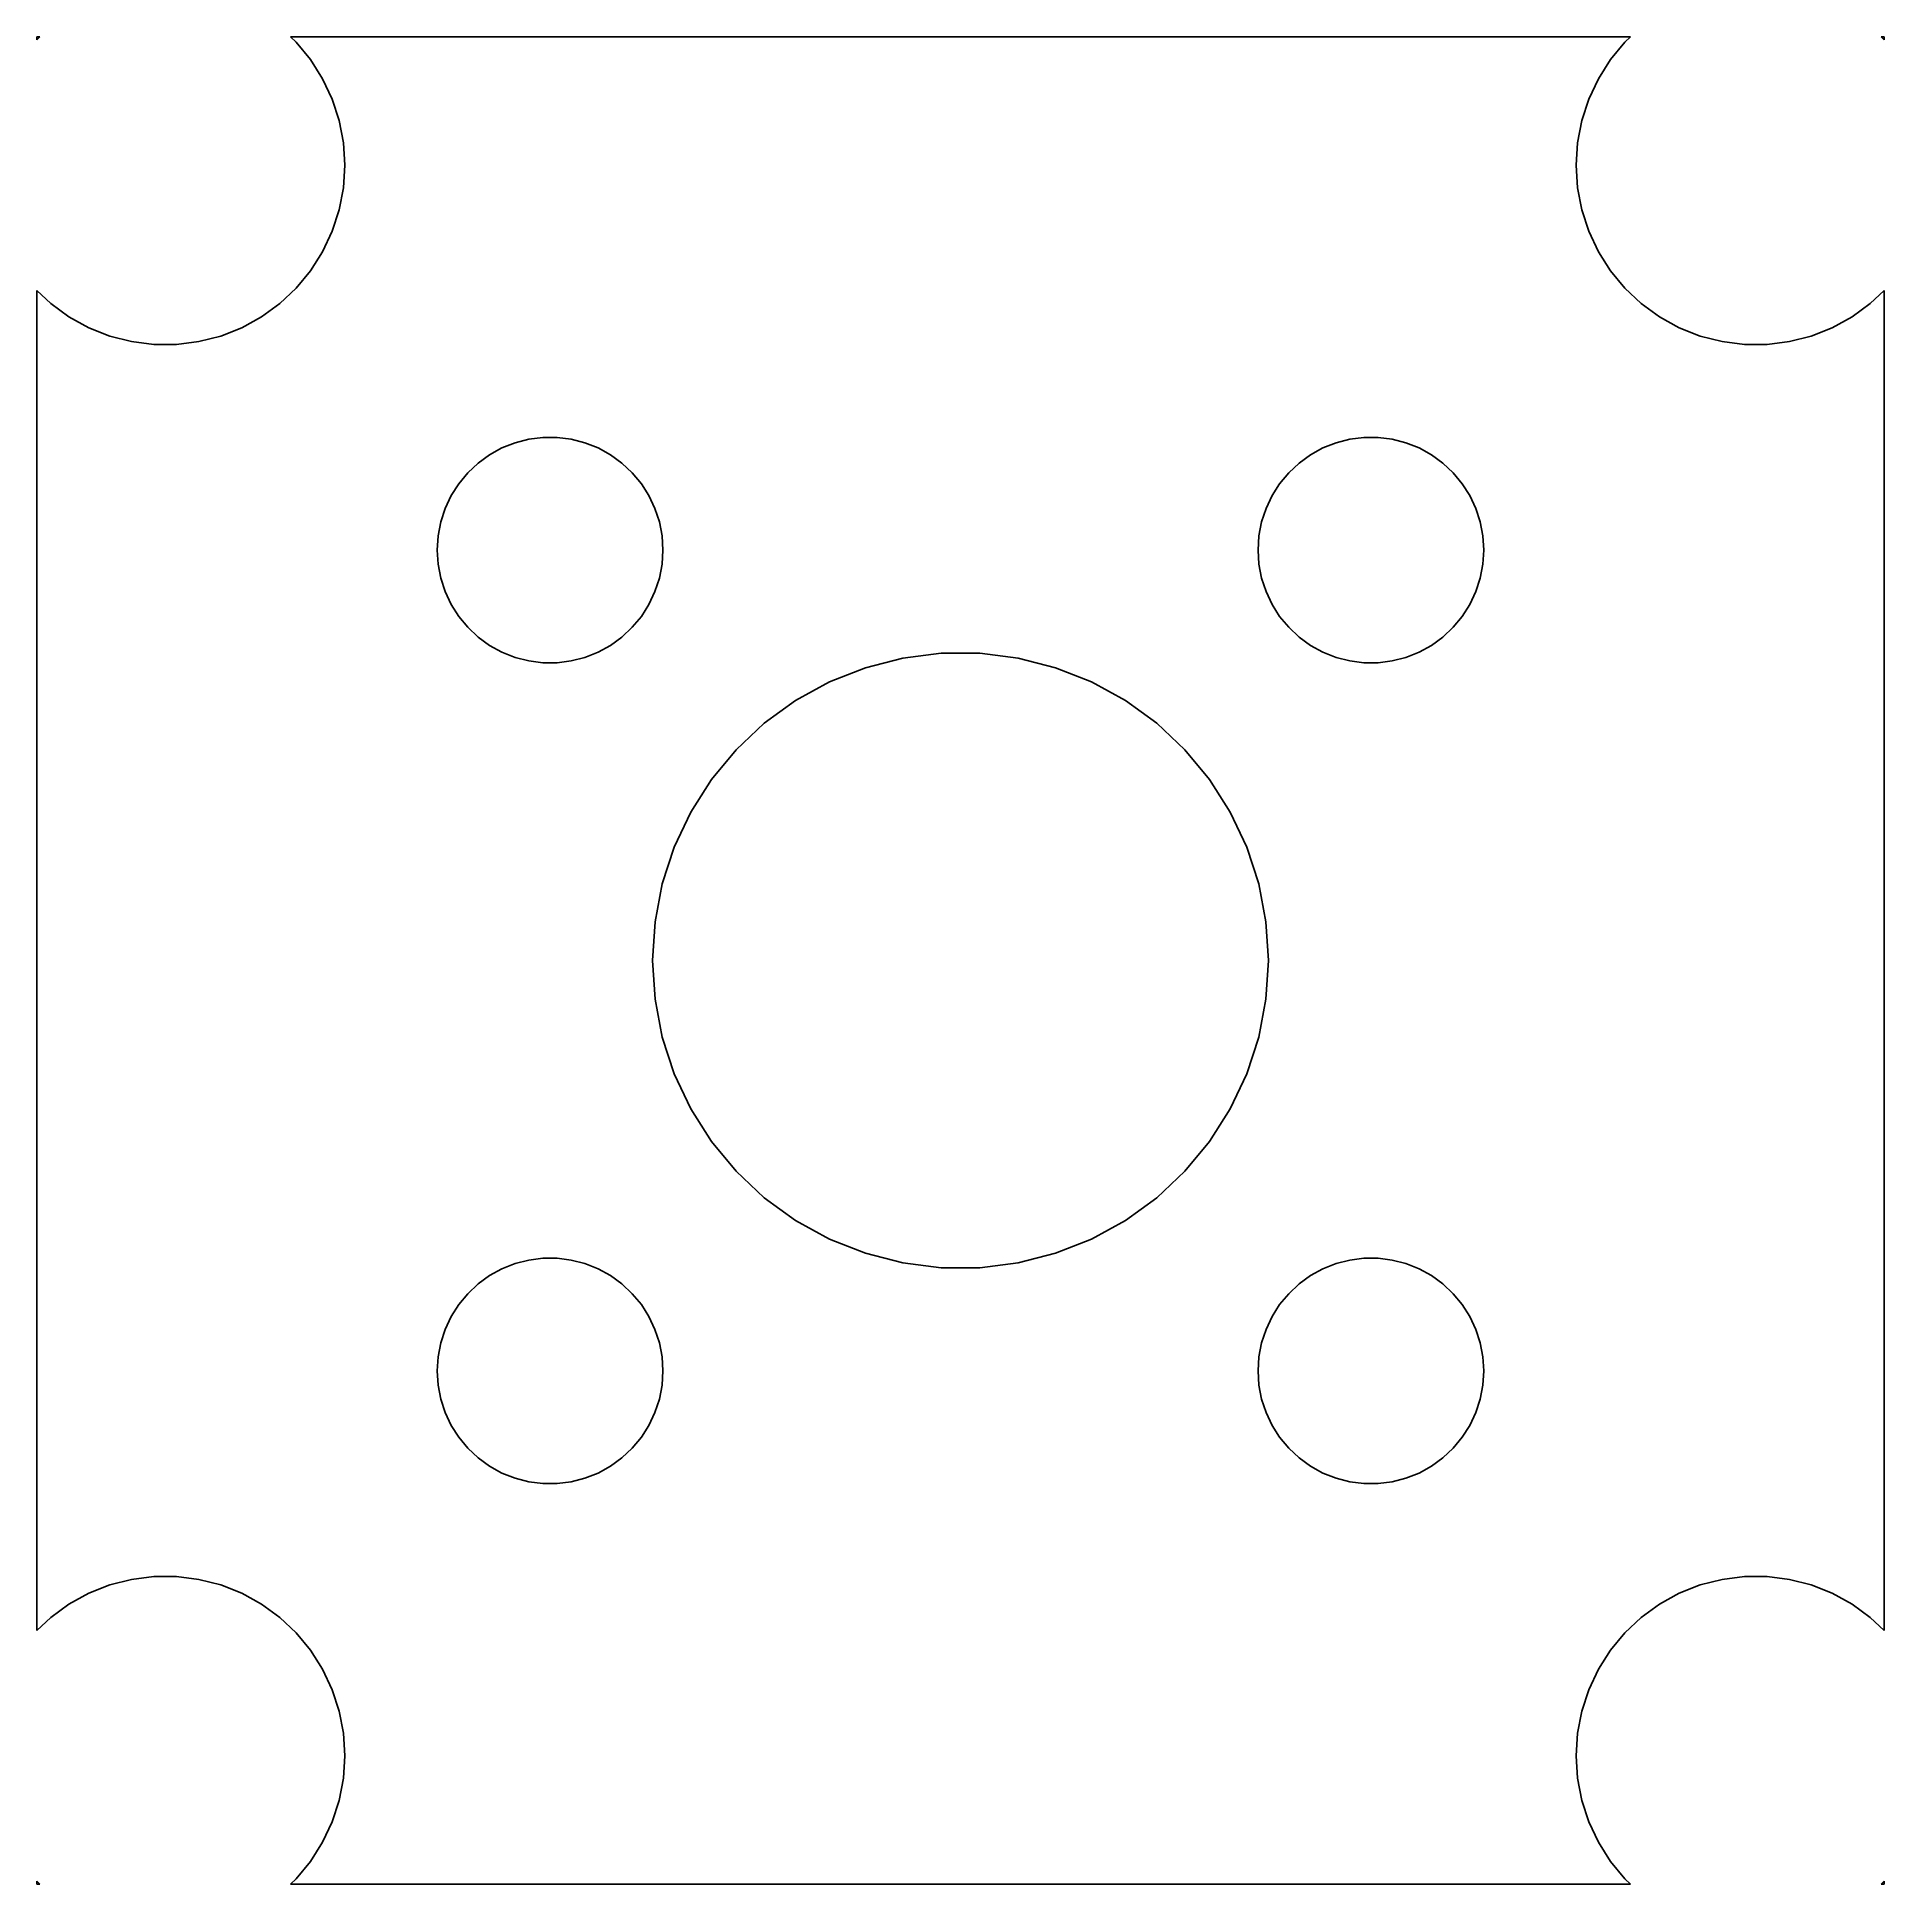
# Model space of a CAD drawing. Header units: metres. Extents: x -18 to 18, y -18 to 18.
import ezdxf

# ---------------------------------------------------------------- set-up
doc = ezdxf.new("R2010")
doc.units = ezdxf.units.M

msp = doc.modelspace()

# ---------------------------------------------------------------- linework, layer by layer
for p, q in [((-17.9405, 18), (-18, 18)), ((-18, 18), (-18, 17.9442)), ((-18, 17.9442), (-17.9405, 18)), ((13.0594, 18), (-13.0594, 18)), ((-13.0594, 18), (-12.9486, 17.8959)), ((12.9486, 17.8959), (13.0594, 18)), ((18, 18), (17.9405, 18)), ((17.9405, 18), (18, 17.9442)), ((18, 17.9442), (18, 18)), ((-12.9486, 17.8959), (-12.6684, 17.5572)), ((12.6684, 17.5572), (12.9486, 17.8959)), ((-12.6684, 17.5572), (-12.4329, 17.1861)), ((12.4329, 17.1861), (12.6684, 17.5572)), ((-12.4329, 17.1861), (-12.2458, 16.7884)), ((12.2458, 16.7884), (12.4329, 17.1861)), ((-12.2458, 16.7884), (-12.11, 16.3704)), ((12.11, 16.3704), (12.2458, 16.7884)), ((-12.11, 16.3704), (-12.0276, 15.9387)), ((12.0276, 15.9387), (12.11, 16.3704)), ((-12.0276, 15.9387), (-12, 15.5)), ((12, 15.5), (12.0276, 15.9387)), ((-12, 15.5), (-12.0276, 15.0613)), ((12.0276, 15.0613), (12, 15.5)), ((-12.0276, 15.0613), (-12.11, 14.6296)), ((12.11, 14.6296), (12.0276, 15.0613)), ((-12.11, 14.6296), (-12.2458, 14.2116)), ((12.2458, 14.2116), (12.11, 14.6296)), ((-12.2458, 14.2116), (-12.4329, 13.8139)), ((12.4329, 13.8139), (12.2458, 14.2116)), ((-12.4329, 13.8139), (-12.6684, 13.4427)), ((12.6684, 13.4427), (12.4329, 13.8139)), ((-12.6684, 13.4427), (-12.9486, 13.1041)), ((12.9486, 13.1041), (12.6684, 13.4427)), ((-17.731, 12.8032), (-18, 13.0558)), ((-18, 13.0558), (-18, -13.0558)), ((-12.9486, 13.1041), (-13.269, 12.8032)), ((13.269, 12.8032), (12.9486, 13.1041)), ((18, 13.0558), (17.731, 12.8032)), ((18, -13.0558), (18, 13.0558)), ((-17.3754, 12.5448), (-17.731, 12.8032)), ((-13.269, 12.8032), (-13.6246, 12.5448)), ((13.6246, 12.5448), (13.269, 12.8032)), ((17.731, 12.8032), (17.3754, 12.5448)), ((-16.9902, 12.3331), (-17.3754, 12.5448)), ((-16.5816, 12.1713), (-16.9902, 12.3331)), ((-14.0098, 12.3331), (-14.4184, 12.1713)), ((-13.6246, 12.5448), (-14.0098, 12.3331)), ((14.0098, 12.3331), (13.6246, 12.5448)), ((14.4184, 12.1713), (14.0098, 12.3331)), ((16.9902, 12.3331), (16.5816, 12.1713)), ((17.3754, 12.5448), (16.9902, 12.3331)), ((-16.1558, 12.062), (-16.5816, 12.1713)), ((-15.7198, 12.0069), (-16.1558, 12.062)), ((-15.2802, 12.0069), (-15.7198, 12.0069)), ((-14.8442, 12.062), (-15.2802, 12.0069)), ((-14.4184, 12.1713), (-14.8442, 12.062)), ((14.8442, 12.062), (14.4184, 12.1713)), ((15.2802, 12.0069), (14.8442, 12.062)), ((15.7198, 12.0069), (15.2802, 12.0069)), ((16.1558, 12.062), (15.7198, 12.0069)), ((16.5816, 12.1713), (16.1558, 12.062)), ((-8.93671, 9.99062), (-8.67982, 10.0923)), ((-8.67982, 10.0923), (-8.41223, 10.161)), ((-8.41223, 10.161), (-8.13814, 10.1956)), ((-8.13814, 10.1956), (-7.86185, 10.1956)), ((-7.86185, 10.1956), (-7.58775, 10.161)), ((-7.58775, 10.161), (-7.32016, 10.0923)), ((-7.32016, 10.0923), (-7.06328, 9.99062)), ((7.06328, 9.99062), (7.32016, 10.0923)), ((7.32016, 10.0923), (7.58775, 10.161)), ((7.58775, 10.161), (7.86185, 10.1956)), ((7.86185, 10.1956), (8.13814, 10.1956)), ((8.13814, 10.1956), (8.41223, 10.161)), ((8.41223, 10.161), (8.67982, 10.0923)), ((8.67982, 10.0923), (8.93671, 9.99062)), ((-9.40233, 9.69511), (-9.17882, 9.85751)), ((-9.17882, 9.85751), (-8.93671, 9.99062)), ((-7.06328, 9.99062), (-6.82117, 9.85751)), ((-6.82117, 9.85751), (-6.59766, 9.69511)), ((6.59766, 9.69511), (6.82117, 9.85751)), ((6.82117, 9.85751), (7.06328, 9.99062)), ((8.93671, 9.99062), (9.17882, 9.85751)), ((9.17882, 9.85751), (9.40233, 9.69511)), ((-9.77983, 9.29312), (-9.60373, 9.506)), ((-9.60373, 9.506), (-9.40233, 9.69511)), ((-6.59766, 9.69511), (-6.39626, 9.506)), ((-6.39626, 9.506), (-6.22015, 9.29312)), ((6.22015, 9.29312), (6.39626, 9.506)), ((6.39626, 9.506), (6.59766, 9.69511)), ((9.40233, 9.69511), (9.60373, 9.506)), ((9.60373, 9.506), (9.77983, 9.29312)), ((-10.0455, 8.80986), (-9.92787, 9.05984)), ((-9.92787, 9.05984), (-9.77983, 9.29312)), ((-6.22015, 9.29312), (-6.07211, 9.05984)), ((-6.07211, 9.05984), (-5.95448, 8.80986)), ((5.95448, 8.80986), (6.07211, 9.05984)), ((6.07211, 9.05984), (6.22015, 9.29312)), ((9.77983, 9.29312), (9.92787, 9.05984)), ((9.92787, 9.05984), (10.0455, 8.80986)), ((-10.1309, 8.5471), (-10.0455, 8.80986)), ((-5.95448, 8.80986), (-5.86911, 8.5471)), ((5.86911, 8.5471), (5.95448, 8.80986)), ((10.0455, 8.80986), (10.1309, 8.5471)), ((-10.1826, 8.27573), (-10.1309, 8.5471)), ((-5.86911, 8.5471), (-5.81734, 8.27573)), ((5.81734, 8.27573), (5.86911, 8.5471)), ((10.1309, 8.5471), (10.1826, 8.27573)), ((-10.2, 8), (-10.1826, 8.27573)), ((-10.1826, 7.72426), (-10.2, 8)), ((-5.81734, 8.27573), (-5.79999, 8)), ((-5.79999, 8), (-5.81734, 7.72426)), ((5.79999, 8), (5.81734, 8.27573)), ((5.81734, 7.72426), (5.79999, 8)), ((10.1826, 8.27573), (10.2, 8)), ((10.2, 8), (10.1826, 7.72426)), ((-10.1309, 7.45288), (-10.1826, 7.72426)), ((-5.81734, 7.72426), (-5.86911, 7.45288)), ((5.86911, 7.45288), (5.81734, 7.72426)), ((10.1826, 7.72426), (10.1309, 7.45288)), ((-10.0455, 7.19012), (-10.1309, 7.45288)), ((-5.86911, 7.45288), (-5.95448, 7.19012)), ((5.95448, 7.19012), (5.86911, 7.45288)), ((10.1309, 7.45288), (10.0455, 7.19012)), ((-9.92787, 6.94014), (-10.0455, 7.19012)), ((-9.77983, 6.70686), (-9.92787, 6.94014)), ((-6.07211, 6.94014), (-6.22015, 6.70686)), ((-5.95448, 7.19012), (-6.07211, 6.94014)), ((6.07211, 6.94014), (5.95448, 7.19012)), ((6.22015, 6.70686), (6.07211, 6.94014)), ((9.92787, 6.94014), (9.77983, 6.70686)), ((10.0455, 7.19012), (9.92787, 6.94014)), ((-9.60373, 6.49399), (-9.77983, 6.70686)), ((-9.40233, 6.30487), (-9.60373, 6.49399)), ((-6.39626, 6.49399), (-6.59766, 6.30487)), ((-6.22015, 6.70686), (-6.39626, 6.49399)), ((6.39626, 6.49399), (6.22015, 6.70686)), ((6.59766, 6.30487), (6.39626, 6.49399)), ((9.60373, 6.49399), (9.40233, 6.30487)), ((9.77983, 6.70686), (9.60373, 6.49399)), ((-9.17882, 6.14247), (-9.40233, 6.30487)), ((-8.93671, 6.00937), (-9.17882, 6.14247)), ((-6.82117, 6.14247), (-7.06328, 6.00937)), ((-6.59766, 6.30487), (-6.82117, 6.14247)), ((6.82117, 6.14247), (6.59766, 6.30487)), ((7.06328, 6.00937), (6.82117, 6.14247)), ((9.17882, 6.14247), (8.93671, 6.00937)), ((9.40233, 6.30487), (9.17882, 6.14247)), ((-8.67982, 5.90767), (-8.93671, 6.00937)), ((-8.41223, 5.83896), (-8.67982, 5.90767)), ((-8.13814, 5.80434), (-8.41223, 5.83896)), ((-7.86185, 5.80434), (-8.13814, 5.80434)), ((-7.58775, 5.83896), (-7.86185, 5.80434)), ((-7.32016, 5.90767), (-7.58775, 5.83896)), ((-7.06328, 6.00937), (-7.32016, 5.90767)), ((-1.8541, 5.70633), (-1.12428, 5.89372)), ((-1.12428, 5.89372), (-0.37674, 5.98816)), ((-0.37674, 5.98816), (0.37674, 5.98816)), ((0.37674, 5.98816), (1.12428, 5.89372)), ((1.12428, 5.89372), (1.8541, 5.70633)), ((7.32016, 5.90767), (7.06328, 6.00937)), ((7.58775, 5.83896), (7.32016, 5.90767)), ((7.86185, 5.80434), (7.58775, 5.83896)), ((8.13814, 5.80434), (7.86185, 5.80434)), ((8.41223, 5.83896), (8.13814, 5.80434)), ((8.67982, 5.90767), (8.41223, 5.83896)), ((8.93671, 6.00937), (8.67982, 5.90767)), ((-3.21495, 5.06596), (-2.55467, 5.42896)), ((-2.55467, 5.42896), (-1.8541, 5.70633)), ((1.8541, 5.70633), (2.55467, 5.42896)), ((2.55467, 5.42896), (3.21495, 5.06596)), ((-3.82454, 4.62308), (-3.21495, 5.06596)), ((3.21495, 5.06596), (3.82454, 4.62308)), ((-4.37381, 4.10727), (-3.82454, 4.62308)), ((3.82454, 4.62308), (4.37381, 4.10727)), ((-4.8541, 3.5267), (-4.37381, 4.10727)), ((4.37381, 4.10727), (4.8541, 3.5267)), ((-5.25783, 2.89052), (-4.8541, 3.5267)), ((4.8541, 3.5267), (5.25783, 2.89052)), ((-5.57864, 2.20874), (-5.25783, 2.89052)), ((5.25783, 2.89052), (5.57864, 2.20874)), ((-5.81149, 1.49213), (-5.57864, 2.20874)), ((5.57864, 2.20874), (5.81149, 1.49213)), ((-5.95268, 0.752), (-5.81149, 1.49213)), ((5.81149, 1.49213), (5.95268, 0.752)), ((-6, 0), (-5.95268, 0.752)), ((5.95268, 0.752), (6, 0)), ((-5.95268, -0.752), (-6, 0)), ((6, 0), (5.95268, -0.752)), ((-5.81149, -1.49213), (-5.95268, -0.752)), ((5.95268, -0.752), (5.81149, -1.49213)), ((-5.57864, -2.20874), (-5.81149, -1.49213)), ((5.81149, -1.49213), (5.57864, -2.20874)), ((-5.25783, -2.89052), (-5.57864, -2.20874)), ((5.57864, -2.20874), (5.25783, -2.89052)), ((-4.8541, -3.5267), (-5.25783, -2.89052)), ((5.25783, -2.89052), (4.8541, -3.5267)), ((-4.37381, -4.10727), (-4.8541, -3.5267)), ((4.8541, -3.5267), (4.37381, -4.10727)), ((-3.82454, -4.62308), (-4.37381, -4.10727)), ((4.37381, -4.10727), (3.82454, -4.62308)), ((-3.21495, -5.06596), (-3.82454, -4.62308)), ((3.82454, -4.62308), (3.21495, -5.06596)), ((-2.55467, -5.42896), (-3.21495, -5.06596)), ((3.21495, -5.06596), (2.55467, -5.42896)), ((-1.8541, -5.70633), (-2.55467, -5.42896)), ((-1.12428, -5.89372), (-1.8541, -5.70633)), ((1.8541, -5.70633), (1.12428, -5.89372)), ((2.55467, -5.42896), (1.8541, -5.70633)), ((-9.17882, -6.14247), (-8.93671, -6.00937)), ((-8.93671, -6.00937), (-8.67982, -5.90767)), ((-8.67982, -5.90767), (-8.41223, -5.83896)), ((-8.41223, -5.83896), (-8.13814, -5.80434)), ((-8.13814, -5.80434), (-7.86185, -5.80434)), ((-7.86185, -5.80434), (-7.58775, -5.83896)), ((-7.58775, -5.83896), (-7.32016, -5.90767)), ((-7.32016, -5.90767), (-7.06328, -6.00937)), ((-7.06328, -6.00937), (-6.82117, -6.14247)), ((-0.37674, -5.98816), (-1.12428, -5.89372)), ((0.37674, -5.98816), (-0.37674, -5.98816)), ((1.12428, -5.89372), (0.37674, -5.98816)), ((6.82117, -6.14247), (7.06328, -6.00937)), ((7.06328, -6.00937), (7.32016, -5.90767)), ((7.32016, -5.90767), (7.58775, -5.83896)), ((7.58775, -5.83896), (7.86185, -5.80434)), ((7.86185, -5.80434), (8.13814, -5.80434)), ((8.13814, -5.80434), (8.41223, -5.83896)), ((8.41223, -5.83896), (8.67982, -5.90767)), ((8.67982, -5.90767), (8.93671, -6.00937)), ((8.93671, -6.00937), (9.17882, -6.14247)), ((-9.60373, -6.49399), (-9.40233, -6.30487)), ((-9.40233, -6.30487), (-9.17882, -6.14247)), ((-6.82117, -6.14247), (-6.59766, -6.30487)), ((-6.59766, -6.30487), (-6.39626, -6.49399)), ((6.39626, -6.49399), (6.59766, -6.30487)), ((6.59766, -6.30487), (6.82117, -6.14247)), ((9.17882, -6.14247), (9.40233, -6.30487)), ((9.40233, -6.30487), (9.60373, -6.49399)), ((-9.92787, -6.94014), (-9.77983, -6.70686)), ((-9.77983, -6.70686), (-9.60373, -6.49399)), ((-6.39626, -6.49399), (-6.22015, -6.70686)), ((-6.22015, -6.70686), (-6.07211, -6.94014)), ((6.07211, -6.94014), (6.22015, -6.70686)), ((6.22015, -6.70686), (6.39626, -6.49399)), ((9.60373, -6.49399), (9.77983, -6.70686)), ((9.77983, -6.70686), (9.92787, -6.94014)), ((-10.1309, -7.45288), (-10.0455, -7.19012)), ((-10.0455, -7.19012), (-9.92787, -6.94014)), ((-6.07211, -6.94014), (-5.95448, -7.19012)), ((-5.95448, -7.19012), (-5.86911, -7.45288)), ((5.86911, -7.45288), (5.95448, -7.19012)), ((5.95448, -7.19012), (6.07211, -6.94014)), ((9.92787, -6.94014), (10.0455, -7.19012)), ((10.0455, -7.19012), (10.1309, -7.45288)), ((-10.1826, -7.72426), (-10.1309, -7.45288)), ((-5.86911, -7.45288), (-5.81734, -7.72426)), ((5.81734, -7.72426), (5.86911, -7.45288)), ((10.1309, -7.45288), (10.1826, -7.72426)), ((-10.2, -8), (-10.1826, -7.72426)), ((-5.81734, -7.72426), (-5.79999, -8)), ((5.79999, -8), (5.81734, -7.72426)), ((10.1826, -7.72426), (10.2, -8)), ((-10.1826, -8.27573), (-10.2, -8)), ((-10.1309, -8.5471), (-10.1826, -8.27573)), ((-5.81734, -8.27573), (-5.86911, -8.5471)), ((-5.79999, -8), (-5.81734, -8.27573)), ((5.81734, -8.27573), (5.79999, -8)), ((5.86911, -8.5471), (5.81734, -8.27573)), ((10.1826, -8.27573), (10.1309, -8.5471)), ((10.2, -8), (10.1826, -8.27573)), ((-10.0455, -8.80986), (-10.1309, -8.5471)), ((-5.86911, -8.5471), (-5.95448, -8.80986)), ((5.95448, -8.80986), (5.86911, -8.5471)), ((10.1309, -8.5471), (10.0455, -8.80986)), ((-9.92787, -9.05984), (-10.0455, -8.80986)), ((-5.95448, -8.80986), (-6.07211, -9.05984)), ((6.07211, -9.05984), (5.95448, -8.80986)), ((10.0455, -8.80986), (9.92787, -9.05984)), ((-9.77983, -9.29312), (-9.92787, -9.05984)), ((-9.60373, -9.506), (-9.77983, -9.29312)), ((-6.22015, -9.29312), (-6.39626, -9.506)), ((-6.07211, -9.05984), (-6.22015, -9.29312)), ((6.22015, -9.29312), (6.07211, -9.05984)), ((6.39626, -9.506), (6.22015, -9.29312)), ((9.77983, -9.29312), (9.60373, -9.506)), ((9.92787, -9.05984), (9.77983, -9.29312)), ((-9.40233, -9.69511), (-9.60373, -9.506)), ((-9.17882, -9.85751), (-9.40233, -9.69511)), ((-6.59766, -9.69511), (-6.82117, -9.85751)), ((-6.39626, -9.506), (-6.59766, -9.69511)), ((6.59766, -9.69511), (6.39626, -9.506)), ((6.82117, -9.85751), (6.59766, -9.69511)), ((9.40233, -9.69511), (9.17882, -9.85751)), ((9.60373, -9.506), (9.40233, -9.69511)), ((-8.93671, -9.99062), (-9.17882, -9.85751)), ((-8.67982, -10.0923), (-8.93671, -9.99062)), ((-7.06328, -9.99062), (-7.32016, -10.0923)), ((-6.82117, -9.85751), (-7.06328, -9.99062)), ((7.06328, -9.99062), (6.82117, -9.85751)), ((7.32016, -10.0923), (7.06328, -9.99062)), ((8.93671, -9.99062), (8.67982, -10.0923)), ((9.17882, -9.85751), (8.93671, -9.99062)), ((-8.41223, -10.161), (-8.67982, -10.0923)), ((-8.13814, -10.1956), (-8.41223, -10.161)), ((-7.86185, -10.1956), (-8.13814, -10.1956)), ((-7.58775, -10.161), (-7.86185, -10.1956)), ((-7.32016, -10.0923), (-7.58775, -10.161)), ((7.58775, -10.161), (7.32016, -10.0923)), ((7.86185, -10.1956), (7.58775, -10.161)), ((8.13814, -10.1956), (7.86185, -10.1956)), ((8.41223, -10.161), (8.13814, -10.1956)), ((8.67982, -10.0923), (8.41223, -10.161)), ((-16.9902, -12.3331), (-16.5816, -12.1713)), ((-16.5816, -12.1713), (-16.1558, -12.062)), ((-16.1558, -12.062), (-15.7198, -12.0069)), ((-15.7198, -12.0069), (-15.2802, -12.0069)), ((-15.2802, -12.0069), (-14.8442, -12.062)), ((-14.8442, -12.062), (-14.4184, -12.1713)), ((-14.4184, -12.1713), (-14.0098, -12.3331)), ((14.0098, -12.3331), (14.4184, -12.1713)), ((14.4184, -12.1713), (14.8442, -12.062)), ((14.8442, -12.062), (15.2802, -12.0069)), ((15.2802, -12.0069), (15.7198, -12.0069)), ((15.7198, -12.0069), (16.1558, -12.062)), ((16.1558, -12.062), (16.5816, -12.1713)), ((16.5816, -12.1713), (16.9902, -12.3331)), ((-17.731, -12.8032), (-17.3754, -12.5448)), ((-17.3754, -12.5448), (-16.9902, -12.3331)), ((-14.0098, -12.3331), (-13.6246, -12.5448)), ((-13.6246, -12.5448), (-13.269, -12.8032)), ((13.269, -12.8032), (13.6246, -12.5448)), ((13.6246, -12.5448), (14.0098, -12.3331)), ((16.9902, -12.3331), (17.3754, -12.5448)), ((17.3754, -12.5448), (17.731, -12.8032)), ((-18, -13.0558), (-17.731, -12.8032)), ((-13.269, -12.8032), (-12.9486, -13.1041)), ((12.9486, -13.1041), (13.269, -12.8032)), ((17.731, -12.8032), (18, -13.0558)), ((-12.9486, -13.1041), (-12.6684, -13.4427)), ((12.6684, -13.4427), (12.9486, -13.1041)), ((-12.6684, -13.4427), (-12.4329, -13.8139)), ((12.4329, -13.8139), (12.6684, -13.4427)), ((-12.4329, -13.8139), (-12.2458, -14.2116)), ((12.2458, -14.2116), (12.4329, -13.8139)), ((-12.2458, -14.2116), (-12.11, -14.6296)), ((12.11, -14.6296), (12.2458, -14.2116)), ((-12.11, -14.6296), (-12.0276, -15.0613)), ((12.0276, -15.0613), (12.11, -14.6296)), ((-12.0276, -15.0613), (-12, -15.5)), ((12, -15.5), (12.0276, -15.0613)), ((-12, -15.5), (-12.0276, -15.9387)), ((12.0276, -15.9387), (12, -15.5)), ((-12.0276, -15.9387), (-12.11, -16.3704)), ((12.11, -16.3704), (12.0276, -15.9387)), ((-12.11, -16.3704), (-12.2458, -16.7884)), ((12.2458, -16.7884), (12.11, -16.3704)), ((-12.2458, -16.7884), (-12.4329, -17.1861)), ((12.4329, -17.1861), (12.2458, -16.7884)), ((-12.4329, -17.1861), (-12.6684, -17.5572)), ((12.6684, -17.5572), (12.4329, -17.1861)), ((-12.6684, -17.5572), (-12.9486, -17.8959)), ((12.9486, -17.8959), (12.6684, -17.5572)), ((-18, -17.9442), (-18, -18)), ((-17.9405, -18), (-18, -17.9442)), ((-18, -18), (-17.9405, -18)), ((-12.9486, -17.8959), (-13.0594, -18)), ((-13.0594, -18), (13.0594, -18)), ((13.0594, -18), (12.9486, -17.8959)), ((18, -17.9442), (17.9405, -18)), ((17.9405, -18), (18, -18)), ((18, -18), (18, -17.9442))]:
    msp.add_line(p, q)

doc.saveas('drawing.dxf')
